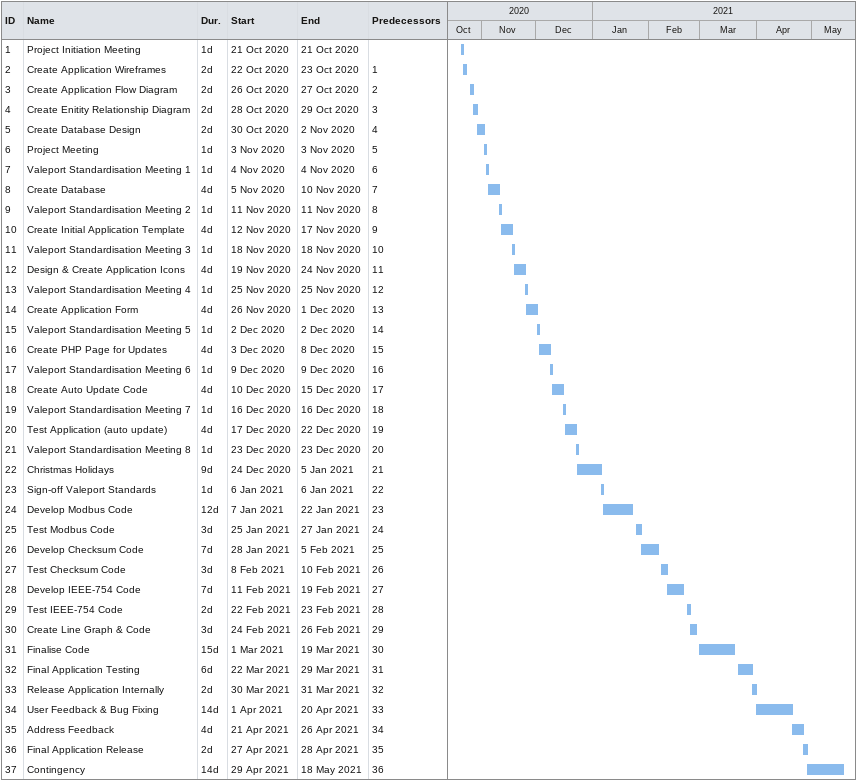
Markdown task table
| ID | Task | Duration | Start | Finish | Predecessors |
|---|---|---|---|---|---|
| 1 | Project Initiation Meeting | 1d | 2020-10-21 | 2020-10-21 |  |
| 2 | Create Application Wireframes | 2d | 2020-10-22 | 2020-10-23 | 1 |
| 3 | Create Application Flow Diagram | 2d | 2020-10-26 | 2020-10-27 | 2 |
| 4 | Create Enitity Relationship Diagram | 2d | 2020-10-28 | 2020-10-29 | 3 |
| 5 | Create Database Design | 2d | 2020-10-30 | 2020-11-02 | 4 |
| 6 | Project Meeting | 1d | 2020-11-03 | 2020-11-03 | 5 |
| 7 | Valeport Standardisation Meeting 1 | 1d | 2020-11-04 | 2020-11-04 | 6 |
| 8 | Create Database | 4d | 2020-11-05 | 2020-11-10 | 7 |
| 9 | Valeport Standardisation Meeting 2 | 1d | 2020-11-11 | 2020-11-11 | 8 |
| 10 | Create Initial Application Template | 4d | 2020-11-12 | 2020-11-17 | 9 |
| 11 | Valeport Standardisation Meeting 3 | 1d | 2020-11-18 | 2020-11-18 | 10 |
| 12 | Design & Create Application Icons | 4d | 2020-11-19 | 2020-11-24 | 11 |
| 13 | Valeport Standardisation Meeting 4 | 1d | 2020-11-25 | 2020-11-25 | 12 |
| 14 | Create Application Form | 4d | 2020-11-26 | 2020-12-01 | 13 |
| 15 | Valeport Standardisation Meeting 5 | 1d | 2020-12-02 | 2020-12-02 | 14 |
| 16 | Create PHP Page for Updates | 4d | 2020-12-03 | 2020-12-08 | 15 |
| 17 | Valeport Standardisation Meeting 6 | 1d | 2020-12-09 | 2020-12-09 | 16 |
| 18 | Create Auto Update Code | 4d | 2020-12-10 | 2020-12-15 | 17 |
| 19 | Valeport Standardisation Meeting 7 | 1d | 2020-12-16 | 2020-12-16 | 18 |
| 20 | Test Application (auto update) | 4d | 2020-12-17 | 2020-12-22 | 19 |
| 21 | Valeport Standardisation Meeting 8 | 1d | 2020-12-23 | 2020-12-23 | 20 |
| 22 | Christmas Holidays | 9d | 2020-12-24 | 2021-01-05 | 21 |
| 23 | Sign-off Valeport Standards | 1d | 2021-01-06 | 2021-01-06 | 22 |
| 24 | Develop Modbus Code | 12d | 2021-01-07 | 2021-01-22 | 23 |
| 25 | Test Modbus Code | 3d | 2021-01-25 | 2021-01-27 | 24 |
| 26 | Develop Checksum Code | 7d | 2021-01-28 | 2021-02-05 | 25 |
| 27 | Test Checksum Code | 3d | 2021-02-08 | 2021-02-10 | 26 |
| 28 | Develop IEEE-754 Code | 7d | 2021-02-11 | 2021-02-19 | 27 |
| 29 | Test IEEE-754 Code | 2d | 2021-02-22 | 2021-02-23 | 28 |
| 30 | Create Line Graph & Code | 3d | 2021-02-24 | 2021-02-26 | 29 |
| 31 | Finalise Code | 15d | 2021-03-01 | 2021-03-19 | 30 |
| 32 | Final Application Testing | 6d | 2021-03-22 | 2021-03-29 | 31 |
| 33 | Release Application Internally | 2d | 2021-03-30 | 2021-03-31 | 32 |
| 34 | User Feedback & Bug Fixing | 14d | 2021-04-01 | 2021-04-20 | 33 |
| 35 | Address Feedback | 4d | 2021-04-21 | 2021-04-26 | 34 |
| 36 | Final Application Release | 2d | 2021-04-27 | 2021-04-28 | 35 |
| 37 | Contingency | 14d | 2021-04-29 | 2021-05-18 | 36 |
